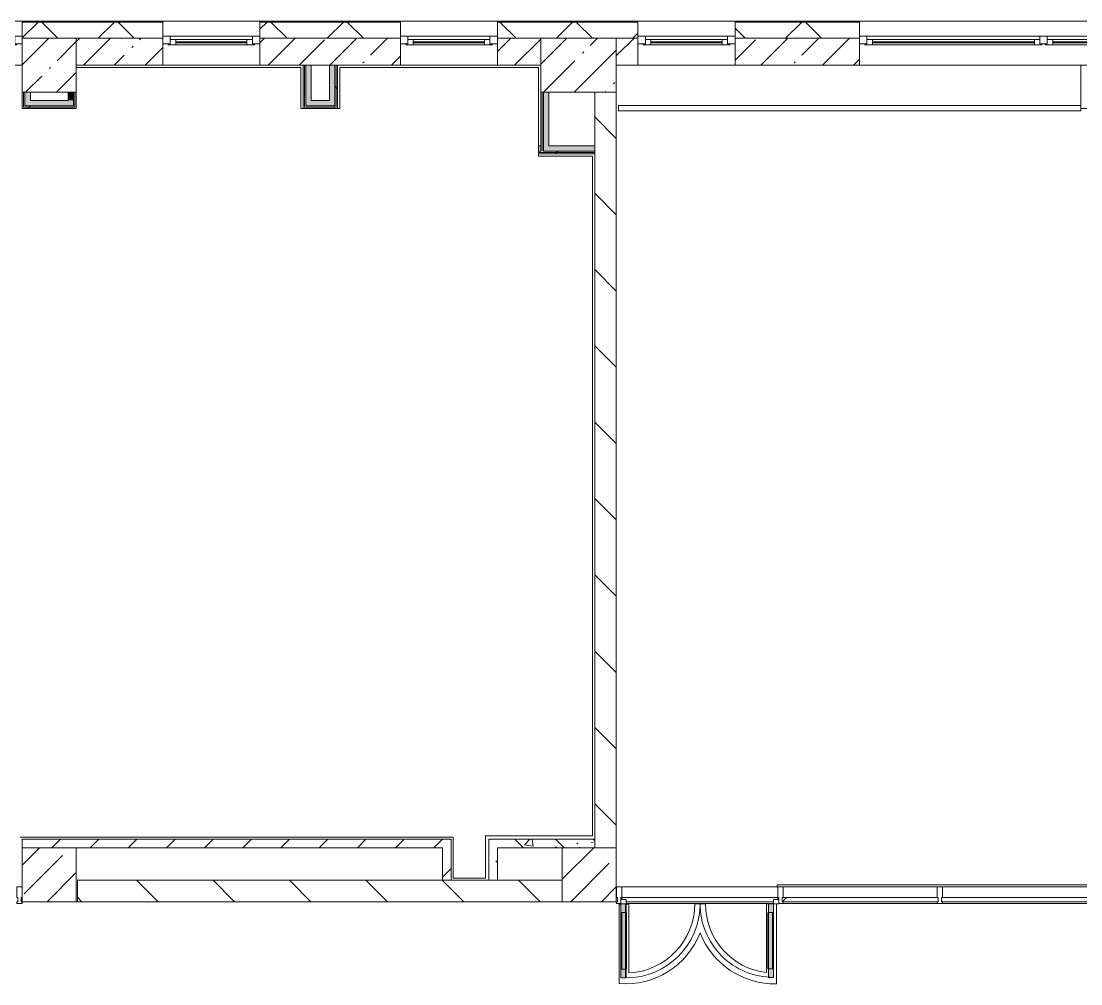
# Model space of a CAD drawing. Header units: millimetres. Extents: x -3245 to 186632, y -8553 to 29000.
# Drawn here: x 165162 to 174973, y 12640 to 21558 of the extents above; entities that cross this region are included whole.
import ezdxf

# ---------------------------------------------------------------- set-up
doc = ezdxf.new("R2010")
doc.units = ezdxf.units.MM
for name, color, linetype, lineweight, true_color in [('A-DETL-GENF-4', 7, 'Continuous', 5, 0xe2e2e2), ('A-DETL-GENF-5', 7, 'Continuous', 5, 0xaaaaaa), ('A-DOOR-2', 7, 'Continuous', 5, 0xaaaaaa), ('A-FLOR-2', 7, 'Continuous', 5, 0xaaaaaa), ('I-WALL-27', 7, 'Continuous', 5, 0xe7e7e7), ('I-WALL-28', 7, 'Continuous', 9, 0xe7e7e7), ('I-WALL-31', 7, 'Continuous', 5, 0x787878)]:
    doc.layers.add(name, color=color, linetype=linetype, lineweight=lineweight, true_color=true_color)
for name, color, linetype, lineweight in [('A-GLAZ-2', 7, 'Continuous', 5), ('A-GLAZ-CURT-3', 7, 'Continuous', 5), ('A-GLAZ-CWMG-4', 7, 'Continuous', 5), ('A-WALL', 7, 'Continuous', 9), ('A-WALL-7', 7, 'Continuous', 5), ('I-WALL-29', 7, 'Continuous', 5), ('S-COLS-2', 7, 'Continuous', 5)]:
    doc.layers.add(name, color=color, linetype=linetype, lineweight=lineweight)
pattern_1 = [(45, (59622.45, 0), (-285.1231, 285.1231), []), (45, (59907.57, 0), (-285.1231, 285.1231), [504.031, -100.806, 16.764, -84.042])]
pattern_2 = [(135, (59622.45, 0), (-353.5534, -353.5534), [])]
pattern_3 = [(135, (59622.45, 0), (-377.1708, -377.1708), [533.4, -88.9, 17.78, -88.9]), (135, (59622.45, 376.94), (-377.1708, -377.1708), []), (50, (59622.45, 0), (637.6445, -55.7866), [66.675, -733.425]), (355, (59622.45, 0), (-123.3494, 668.6992), [53.34, -586.74]), (100.451, (59675.6, -4.65), (514.299, 612.908), [56.665, -623.315]), (46.184, (59622.45, 177.8), (948.7764, -147.1497), [100.012, -1100.137]), (96.636, (59701.5, 165.5), (830.909, 865.997), [84.998, -934.973]), (351.184, (59622.45, 177.8), (830.918, 865.988), [80.01, -880.11]), (21, (59711.35, 133.35), (530.6506, -357.9283), [66.675, -733.425]), (326, (59711.35, 133.35), (216.308, 644.6585), [53.34, -586.74]), (71.451, (59755.6, 103.5), (746.9596, 286.7243), [56.665, -623.315]), (37.5, (59622.45, 0), (10.81053, 295.9426), [16.764, -562.864, 16.764, -578.866, -588.962]), (37.5, (59622.45, 0), (10.81053, 295.9426), [-1175.258, 16.764, -572.198]), (7.5, (59622.45, 0), (233.8692, 350.63175), [16.764, -322.834, 16.764, -549.529, -224.472]), (7.5, (59622.45, 0), (233.8692, 350.63175), [-905.891, 16.764, -207.708]), (327.5, (59424.2, 0), (474.5678, -20.0513), [16.764, -205.486, 16.764, -676.656, -920.115]), (327.5, (59424.2, 0), (474.5678, -20.0513), [-915.67, 16.764, -903.351]), (317.5, (59335.3, 0), (518.4522, 88.9934), [16.764, -272.161, 16.764, -443.738, -653.415]), (317.5, (59335.3, 0), (518.4522, 88.9934), [-749.427, 16.764, -636.651])]
pattern_4 = [(45, (59622.45, 0), (-530.33, 530.33), []), (135, (59622.45, 0), (-530.33, -530.33), [])]
pattern_5 = [(45, (59622.45, 0), (-176.7767, 176.7767), [])]

# ---------------------------------------------------------------- blocks, each defined once
blk = doc.blocks.new('120_Окно_СКБ_1Ст - 120_Окно_СКБ_1Ст 900х2500_h_ с форточкой-22877787-2_4_1_птичка')
at = {"layer": 'A-GLAZ-2'}
for p, q in [((-450, -127), (-450, -57)), ((-450, -57), (-380, -57)), ((450, -57), (-450, -57)), ((-380, -57), (-380, -127)), ((380, -87), (-380, -87)), ((-380, -87), (-380, -127)), ((-330, -137), (-330, -87)), ((330, -137), (330, -87)), ((380, -127), (380, -57)), ((380, -57), (450, -57)), ((380, -127), (380, -87)), ((450, -57), (450, -127)), ((-380, -127), (-450, -127)), ((-450, -127), (-400, -127)), ((-380, -127), (-400, -127)), ((-400, -127), (-400, -137)), ((-400, -137), (400, -137)), ((400, -137), (-400, -137)), ((-330, -107), (330, -107)), ((330, -117), (-330, -117)), ((450, -127), (380, -127)), ((400, -127), (380, -127)), ((400, -127), (450, -127)), ((400, -137), (400, -127))]:
    blk.add_line(p, q, dxfattribs=at)
blk = doc.blocks.new('120_Окно_СКБ_2Ст_Фрамуга сверху - 120_Окно_СКБ_2Ст_2300х2500_h_ ДОО-23103760-2_4_1_птичка')
at = {"layer": 'A-GLAZ-2'}
for p, q in [((-1150, -127), (-1150, -57)), ((-1150, -57), (-1080, -57)), ((1150, -57), (-1150, -57)), ((-1080, -57), (-1080, -127)), ((-1080, -57), (1080, -57)), ((520, -87), (-1080, -87)), ((-1080, -87), (-1080, -127)), ((-1030, -137), (-1030, -87)), ((470, -137), (470, -87)), ((520, -127), (520, -57)), ((520, -57), (590, -57)), ((520, -127), (520, -87)), ((590, -57), (590, -127)), ((1080, -87), (590, -87)), ((590, -87), (590, -127)), ((640, -137), (640, -87)), ((1030, -137), (1030, -87)), ((1080, -127), (1080, -57)), ((1080, -57), (1150, -57)), ((1080, -127), (1080, -87)), ((1150, -57), (1150, -127)), ((-1080, -127), (-1150, -127)), ((-1150, -127), (-1100, -127)), ((-1080, -127), (-1100, -127)), ((-1100, -127), (-1100, -137)), ((-1100, -137), (540, -137)), ((540, -137), (-1100, -137)), ((-1030, -107), (470, -107)), ((470, -117), (-1030, -117)), ((590, -127), (520, -127)), ((540, -127), (520, -127)), ((540, -127), (570, -127)), ((540, -127), (570, -127)), ((540, -137), (540, -127)), ((590, -127), (570, -127)), ((570, -127), (570, -137)), ((570, -137), (1100, -137)), ((1100, -137), (570, -137)), ((640, -107), (1030, -107)), ((1030, -117), (640, -117)), ((1150, -127), (1080, -127)), ((1100, -127), (1080, -127)), ((1100, -127), (1149.8, -127)), ((1100, -137), (1100, -127))]:
    blk.add_line(p, q, dxfattribs=at)
blk = doc.blocks.new('120_Окно_СКБ_2Ст_Фрамуга сверху - 120_Окно_СКБ_2Ст_2300х2500_h_ ДОО-V190-2_4_1_птичка')
at = {"layer": 'A-GLAZ-2'}
for p, q in [((-1150, -127), (-1150, -57)), ((-1150, -57), (-1080, -57)), ((1150, -57), (-1150, -57)), ((-1080, -57), (-1080, -127)), ((-1080, -57), (1080, -57)), ((520, -87), (-1080, -87)), ((-1080, -87), (-1080, -127)), ((-1030, -137), (-1030, -87)), ((470, -137), (470, -87)), ((520, -127), (520, -57)), ((520, -57), (590, -57)), ((520, -127), (520, -87)), ((590, -57), (590, -127)), ((1080, -87), (590, -87)), ((590, -87), (590, -127)), ((640, -137), (640, -87)), ((1030, -137), (1030, -87)), ((1080, -127), (1080, -57)), ((1080, -57), (1150, -57)), ((1080, -127), (1080, -87)), ((1150, -57), (1150, -127)), ((-1080, -127), (-1150, -127)), ((-1150, -127), (-1100, -127)), ((-1080, -127), (-1100, -127)), ((-1100, -127), (-1100, -137)), ((-1100, -137), (540, -137)), ((540, -137), (-1100, -137)), ((-1030, -107), (470, -107)), ((470, -117), (-1030, -117)), ((590, -127), (520, -127)), ((540, -127), (520, -127)), ((540, -127), (570, -127)), ((540, -127), (570, -127)), ((540, -137), (540, -127)), ((590, -127), (570, -127)), ((570, -127), (570, -137)), ((570, -137), (1100, -137)), ((1100, -137), (570, -137)), ((640, -107), (1030, -107)), ((1030, -117), (640, -117)), ((1150, -127), (1080, -127)), ((1100, -127), (1080, -127)), ((1100, -127), (1150, -127)), ((1100, -137), (1100, -127))]:
    blk.add_line(p, q, dxfattribs=at)
blk = doc.blocks.new('BSC_Колонна _Прямоугольная - 500х500-23282986-2_4_1_птичка')
at = {"layer": 'S-COLS-2'}
h = blk.add_hatch(dxfattribs=at)
h.set_pattern_fill('FP_202', color=256, style=0, pattern_type=2)
h.set_pattern_definition([(45, (-105800, -21150), (-285.1231, 285.1231), []), (45, (-105514.88, -21150), (-285.1231, 285.1231), [504.031, -100.806, 16.764, -84.042])])
h.paths.add_polyline_path([(-250, -250), (250, -250), (250, 250), (-250, 250), (-250, -95.3)])
for p, q in [((250, 250), (-250, 250)), ((-250, 250), (-250, -250)), ((250, -250), (250, 250)), ((-250, -250), (250, -250))]:
    blk.add_line(p, q, dxfattribs=at)
blk = doc.blocks.new('BSC_Колонна _Прямоугольная - 700х500-V216-2_4_1_птичка')
at = {"layer": 'S-COLS-2'}
h = blk.add_hatch(dxfattribs=at)
h.set_pattern_fill('FP_214', color=256, style=0, pattern_type=2)
h.set_pattern_definition([(45, (-110700, -21150), (-285.1231, 285.1231), []), (45, (-110414.88, -21150), (-285.1231, 285.1231), [504.031, -100.806, 16.764, -84.042])])
h.paths.add_polyline_path([(-350, -250), (350, -250), (350, 250), (-350, 250)])
for p, q in [((350, 250), (-350, 250)), ((-350, 250), (-350, -250)), ((350, -250), (350, 250)), ((-350, -250), (350, -250))]:
    blk.add_line(p, q, dxfattribs=at)
blk = doc.blocks.new('Прямоугольный импост - Импост структурный с накладкой - 160мм Темный-V261-2_4_1_птичка')
at = {"layer": 'A-GLAZ-CWMG-4'}
for p, q in [((-50, 0), (-50, 17)), ((-50, 17), (0, 17)), ((-40, 0), (-50, 0)), ((-40, -40), (-40, 0)), ((0, 0), (-10, 0)), ((-10, 0), (-10, -40)), ((0, 17), (0, 0)), ((-50, -140), (-50, -40)), ((-50, -40), (-40, -40)), ((-10, -40), (0, -40)), ((0, -40), (0, -140)), ((0, -140), (-50, -140))]:
    blk.add_line(p, q, dxfattribs=at)
blk = doc.blocks.new('Прямоугольный импост - Импост структурный с накладкой - 160мм Темный-32356295-2_4_1_птичка')
at = {"layer": 'A-GLAZ-CWMG-4'}
for p, q in [((-50, 40), (-50, 140)), ((-50, 140), (0, 140)), ((0, 140), (0, 40)), ((-40, 40), (-50, 40)), ((-40, 20), (-40, 40)), ((-10, 40), (-10, 0)), ((0, 40), (-10, 40)), ((-10, 0), (0, 0)), ((0, 0), (0, -17)), ((0, -17), (-36.2, -17))]:
    blk.add_line(p, q, dxfattribs=at)
blk = doc.blocks.new('Системная панель - Стекло - 40мм-32428871-2_4_1_птичка')
at = {"layer": 'A-GLAZ-CURT-3'}
for p, q in [((749.5, 0), (-749.5, 0)), ((-749.5, 0), (-749.5, -40)), ((749.5, -40), (749.5, 0)), ((-749.5, -40), (749.5, -40))]:
    blk.add_line(p, q, dxfattribs=at)
blk = doc.blocks.new('Дверь_Витражная_остекление_ - ВВ-23-32429828-2_4_1_птичка')
at = {"layer": 'A-DETL-GENF-4'}
for points in [[(-682.5, 700), (-682.5, 20), (-637.5, 20), (-637.5, 700)], [(687.5, 705), (687.5, 20), (732.5, 20), (732.5, 705)]]:
    blk.add_hatch(color=256, dxfattribs=at).paths.add_polyline_path(points)
at = {"layer": 'A-DETL-GENF-5'}
for p, q in [((-682.5, 700), (-637.5, 700)), ((-682.5, 700), (-682.5, 20)), ((-637.5, 700), (-682.5, 700)), ((-682.5, 700), (-682.5, 20)), ((-637.5, 700), (-637.5, 20)), ((-637.5, 20), (-637.5, 700)), ((732.5, 705), (687.5, 705)), ((687.5, 705), (687.5, 20)), ((732.5, 705), (687.5, 705)), ((687.5, 705), (687.5, 20)), ((732.5, 705), (732.5, 20)), ((732.5, 20), (732.5, 705)), ((-682.5, 620), (-637.5, 620)), ((-672.5, 620), (-672.5, 100)), ((-628.5, 620), (-628.5, 100)), ((678.5, 625), (678.5, 100)), ((732.5, 625), (687.5, 625)), ((722.5, 625), (722.5, 100)), ((-682.5, 100), (-637.5, 100)), ((732.5, 100), (687.5, 100)), ((-637.5, 20), (-682.5, 20)), ((-682.5, 20), (-637.5, 20))]:
    blk.add_line(p, q, dxfattribs=at)
at = {"layer": 'A-DOOR-2'}
for p, q in [((-682.5, 700), (-682.5, 20)), ((682.5, 705), (682.5, 20)), ((-682.5, 20), (-732.5, 20)), ((-732.5, 20), (-732.5, -20)), ((-682.5, -20), (-682.5, 20)), ((732.5, 20), (682.5, 20)), ((682.5, 20), (682.5, -20)), ((732.5, -20), (732.5, 20)), ((-732.5, -20), (-682.5, -20)), ((682.5, -20), (732.5, -20))]:
    blk.add_line(p, q, dxfattribs=at)
for centre, radius, start, end in [((-682.5, 20), 680, 360, 90), ((682.5, 20), 685, 90, 180)]:
    blk.add_arc(centre, radius, start, end, dxfattribs=at)
blk = doc.blocks.new('Прямоугольный импост - Импост структурный с накладкой - 160мм Темный-32428730-2_4_1_птичка')
at = {"layer": 'A-GLAZ-CWMG-4'}
for p, q in [((111100.5, 13540), (112545.5, 13540)), ((111100.5, 13420), (111100.5, 13440)), ((111100.5, 13440), (112545.5, 13440)), ((111140.5, 13400), (112505.5, 13400)), ((111140.5, 13383), (112505.5, 13383)), ((112545.5, 13440), (112545.5, 13420))]:
    blk.add_line(p, q, dxfattribs=at)
blk = doc.blocks.new('Прямоугольный импост - Импост структурный с накладкой - 160мм Темный-32428868-2_4_1_птичка')
at = {"layer": 'A-GLAZ-CWMG-4'}
for p, q in [((114070.5, 13540), (115549.5, 13540)), ((114070.5, 13383), (115549.5, 13383))]:
    blk.add_line(p, q, dxfattribs=at)
blk = doc.blocks.new('Системная панель - Стекло - 40мм-32428872-2_4_1_птичка')
at = {"layer": 'A-GLAZ-CURT-3'}
h = blk.add_hatch(dxfattribs=at)
h.set_pattern_fill('FP_232', color=256, style=0, pattern_type=2)
h.set_pattern_definition([(225, (113808, 12900), (1414.214, -1414.214), [1000, -3000]), (225, (114808, 13400), (1414.214, -1414.214), [3000, -1000]), (225, (112808, 13900), (1414.214, -1414.214), [1000, -3000])])
h.paths.add_polyline_path([(-722.5, 0), (-722.5, -40), (722.5, -40), (722.5, 0), (-561.3, 0)])
for p, q in [((722.5, 0), (-722.5, 0)), ((-722.5, 0), (-722.5, -40)), ((722.5, -40), (722.5, 0)), ((-722.5, -40), (722.5, -40))]:
    blk.add_line(p, q, dxfattribs=at)
blk = doc.blocks.new('Прямоугольный импост - Импост структурный с накладкой - 160мм Темный-32428869-2_4_1_птичка')
at = {"layer": 'A-GLAZ-CWMG-4'}
for p, q in [((112595.5, 13540), (114020.5, 13540)), ((112595.5, 13383), (114020.5, 13383))]:
    blk.add_line(p, q, dxfattribs=at)
blk = doc.blocks.new('Прямоугольный импост - Импост структурный с накладкой - 160мм Темный-32356291-2_4_1_птичка')
at = {"layer": 'A-GLAZ-CWMG-4'}
for p, q in [((-25, 40), (-25, 140)), ((-25, 140), (25, 140)), ((25, 140), (25, 40)), ((-15, 40), (-25, 40)), ((-25, -17), (-25, 0)), ((-25, 0), (-15, 0)), ((-15, 0), (-15, 40)), ((15, 40), (15, 20)), ((25, 40), (15, 40)), ((15, -17), (-25, -17))]:
    blk.add_line(p, q, dxfattribs=at)
blk = doc.blocks.new('Прямоугольный импост - Импост структурный с накладкой - 160мм Темный-30755836-2_4_1_птичка')
at = {"layer": 'A-GLAZ-CWMG-4'}
for p, q in [((-25, 40), (-25, 140)), ((-25, 140), (25, 140)), ((25, 140), (25, 40)), ((-15, 40), (-25, 40)), ((-25, -17), (-25, 0)), ((-25, 0), (-15, 0)), ((-15, 0), (-15, 40)), ((15, 40), (15, 0)), ((25, 40), (15, 40)), ((15, 0), (25, 0)), ((25, 0), (25, -17)), ((25, -17), (-25, -17))]:
    blk.add_line(p, q, dxfattribs=at)

msp = doc.modelspace()

# ---------------------------------------------------------------- hatches: boundary and pattern name
at = {"layer": 'A-WALL-7'}
h = msp.add_hatch(dxfattribs=at)
h.set_pattern_fill('FP_123', color=256, style=0, pattern_type=2)
h.set_pattern_definition([(45, (59622.45, 0), (-353.5534, 353.5534), []), (135, (59622.45, 0), (-353.5534, -353.5534), [])])
h.paths.add_polyline_path([(184852.4, 21400), (184852.4, 21550), (179772.7, 21550), (179772.7, 21400), (184702.4, 21400)])
h.paths.add_polyline_path([(178872.7, 21400), (178872.7, 21550), (177522.9, 21550), (177522.9, 21400), (178129.3, 21400)])
h.paths.add_polyline_path([(166071.6, 21400), (166472.9, 21400), (166472.9, 21550), (165172.7, 21550), (165172.7, 21400), (165672.4, 21400)])
h.paths.add_polyline_path([(168672.9, 21400), (168672.9, 21550), (167372.9, 21550), (167372.9, 21400), (167926.6, 21400)])
h.paths.add_polyline_path([(169572.9, 21400), (170872.4, 21400), (170872.4, 21550), (169572.9, 21550)])
h.paths.add_polyline_path([(175722.9, 21400), (176622.9, 21400), (176622.9, 21550), (175222.9, 21550), (175222.9, 21400), (175346.8, 21400)])
h.paths.add_polyline_path([(171772.4, 21400), (172922.9, 21400), (172922.9, 21550), (171772.4, 21550)])
h.paths.add_polyline_path([(159578.9, 21400), (160772.4, 21400), (160772.4, 21550), (156232.4, 21550), (156232.4, 21400), (158651.4, 21400)])
h.paths.add_polyline_path([(161672.4, 21400), (162872.7, 21400), (162872.7, 21550), (161672.4, 21550)])
h.paths.add_polyline_path([(152932.4, 21400), (152932.4, 21550), (152682.4, 21550), (152682.4, 21400)])
at = {"layer": 'I-WALL-27'}
msp.add_hatch(color=256, dxfattribs=at).paths.add_polyline_path([(170047.4, 20404), (170047.4, 20900), (169997.4, 20900), (169997.4, 20404)])
at = {"layer": 'I-WALL-28'}
for points in [[(167847.4, 20774), (167847.4, 21150), (167797.4, 21150), (167797.4, 20774)], [(168067.4, 20824), (168067.4, 21150), (168017.4, 21150), (168017.4, 20824)], [(165247.4, 20774), (165247.4, 20900), (165197.4, 20900), (165197.4, 20774)], [(165647.4, 20824), (165647.4, 20900), (165597.4, 20900), (165597.4, 20824)], [(165247.4, 20774), (165647.4, 20774), (165647.4, 20824), (165247.4, 20824)], [(167847.4, 20774), (168067.4, 20774), (168067.4, 20824), (167847.4, 20824)]]:
    msp.add_hatch(color=256, dxfattribs=at).paths.add_polyline_path(points)
h = msp.add_hatch(color=256, dxfattribs=at)
h.paths.add_polyline_path([(169972.4, 20354), (169972.4, 20404), (169952.4, 20404), (169952.4, 20354)])
h.paths.add_polyline_path([(170472.4, 20354), (170472.4, 20404), (169997.4, 20404), (169997.4, 20354)])
at = {"layer": 'I-WALL-29'}
h = msp.add_hatch(dxfattribs=at)
h.set_pattern_fill('FP_131', color=256, style=0, pattern_type=2)
h.set_pattern_definition(pattern_1)
h.paths.add_polyline_path([(171772.4, 21150), (172922.9, 21150), (172922.9, 21400), (171772.4, 21400)])
h.paths.add_polyline_path([(175722.9, 21150), (176622.9, 21150), (176622.9, 21400), (175722.9, 21400), (175722.9, 21239.3)])
h.paths.add_polyline_path([(180832.4, 21150), (180832.4, 21400), (180472.4, 21400), (180472.4, 21150)])
h.paths.add_polyline_path([(178137.9, 21150), (178872.7, 21150), (178872.7, 21400), (177522.9, 21400), (177522.9, 21150), (178129.3, 21150)])
h.paths.add_polyline_path([(160759.9, 21150), (160772.4, 21150), (160772.4, 21400), (160422.4, 21400), (160422.4, 21150), (160747.4, 21150)])
h.paths.add_polyline_path([(162361.5, 21150), (162872.7, 21150), (162872.7, 21400), (161672.4, 21400), (161672.4, 21150)])
h.paths.add_polyline_path([(165672.4, 21150), (166472.9, 21150), (166472.9, 21400), (165672.4, 21400)])
h.paths.add_polyline_path([(167926.6, 21150), (168672.9, 21150), (168672.9, 21400), (167372.9, 21400), (167372.9, 21150), (167847.4, 21150)])
h.paths.add_polyline_path([(170872.4, 21150), (170872.4, 21400), (170672.4, 21400), (170672.4, 21150), (170709.2, 21150)])
h.paths.add_polyline_path([(169972.4, 21150), (169972.4, 21400), (169572.9, 21400), (169572.9, 21150), (169781.6, 21150)])
h = msp.add_hatch(dxfattribs=at)
h.set_pattern_fill('FP_227', color=256, style=0, pattern_type=2)
h.set_pattern_definition(pattern_4)
h.paths.add_polyline_path([(168067.4, 20774), (168079.9, 20774), (168079.9, 21150), (168067.4, 21150), (168067.4, 20824)])
h = msp.add_hatch(dxfattribs=at)
h.set_pattern_fill('FP_227', color=256, style=0, pattern_type=2)
h.set_pattern_definition(pattern_4)
h.paths.add_polyline_path([(168092.4, 20761.5), (168092.4, 21150), (168079.9, 21150), (168079.9, 20761.5)])
h = msp.add_hatch(dxfattribs=at)
h.set_pattern_fill('FP_134', color=256, style=0, pattern_type=2)
h.set_pattern_definition(pattern_2)
h.paths.add_polyline_path([(170672.4, 13900), (170672.4, 20900), (170472.4, 20900), (170472.4, 13900)])
h = msp.add_hatch(dxfattribs=at)
h.set_pattern_fill('FP_227', color=256, style=0, pattern_type=2)
h.set_pattern_definition(pattern_4)
h.paths.add_polyline_path([(165184.9, 20749), (165672.4, 20749), (165672.4, 20761.5), (165184.9, 20761.5)])
h = msp.add_hatch(dxfattribs=at)
h.set_pattern_fill('FP_227', color=256, style=0, pattern_type=2)
h.set_pattern_definition(pattern_4)
h.paths.add_polyline_path([(165197.4, 20761.5), (165659.9, 20761.5), (165659.9, 20774), (165197.4, 20774)])
h = msp.add_hatch(dxfattribs=at)
h.set_pattern_fill('FP_227', color=256, style=0, pattern_type=2)
h.set_pattern_definition(pattern_4)
h.paths.add_polyline_path([(170472.4, 20341.5), (170472.4, 20354), (169952.4, 20354), (169952.4, 20341.5)])
h = msp.add_hatch(dxfattribs=at)
h.set_pattern_fill('FP_227', color=256, style=0, pattern_type=2)
h.set_pattern_definition(pattern_4)
h.paths.add_polyline_path([(170472.4, 20329), (170472.4, 20341.5), (169952.4, 20341.5), (169952.4, 20329)])
h = msp.add_hatch(dxfattribs=at)
h.set_pattern_fill('FP_135', color=256, style=0, pattern_type=2)
h.set_pattern_definition(pattern_5)
h.paths.add_polyline_path([(169142.4, 13900), (169142.4, 13980), (165172.4, 13980), (165172.4, 13900), (169062.4, 13900)])
h = msp.add_hatch(dxfattribs=at)
h.set_pattern_fill('FP_135', color=256, style=0, pattern_type=2)
h.set_pattern_definition(pattern_5)
h.paths.add_polyline_path([(169142.4, 13600), (169142.4, 13900), (169062.4, 13900), (169062.4, 13600)])
h = msp.add_hatch(dxfattribs=at)
h.set_pattern_fill('FP_134', color=256, style=0, pattern_type=2)
h.set_pattern_definition(pattern_2)
h.paths.add_polyline_path([(170172.4, 13400), (170172.4, 13600), (165682.4, 13600), (165682.4, 13400), (169781.6, 13400)])
at = {"layer": 'I-WALL-31'}
h = msp.add_hatch(dxfattribs=at)
h.set_pattern_fill('FP_142', color=256, style=0, pattern_type=2)
h.set_pattern_definition(pattern_3)
h.paths.add_polyline_path([(169572.4, 13600), (169572.4, 13980), (169492.4, 13980), (169492.4, 13600)])
h = msp.add_hatch(dxfattribs=at)
h.set_pattern_fill('FP_142', color=256, style=0, pattern_type=2)
h.set_pattern_definition(pattern_3)
h.paths.add_polyline_path([(170472.4, 13900), (170472.4, 13980), (169572.4, 13980), (169572.4, 13900), (169781.6, 13900)])
at = {"layer": 'S-COLS-2'}
h = msp.add_hatch(dxfattribs=at)
h.set_pattern_fill('FP_131', color=256, style=0, pattern_type=2)
h.set_pattern_definition(pattern_1)
h.paths.add_polyline_path([(165672.4, 13400), (165672.4, 13900), (165172.4, 13900), (165172.4, 13400)])
h = msp.add_hatch(dxfattribs=at)
h.set_pattern_fill('FP_131', color=256, style=0, pattern_type=2)
h.set_pattern_definition(pattern_1)
h.paths.add_polyline_path([(170172.4, 13400), (170672.4, 13400), (170672.4, 13900), (170172.4, 13900), (170172.4, 13534.8)])

# ---------------------------------------------------------------- linework, layer by layer
at = {"layer": 'A-FLOR-2'}
for p, q in [((167751.4, 21130), (165672.4, 21130)), ((167751.4, 20748), (167751.4, 21130)), ((169951.4, 21130), (168113.4, 21130)), ((168113.4, 21130), (168113.4, 20748)), ((169951.4, 20308), (169951.4, 21130)), ((168113.4, 20748), (167751.4, 20748)), ((170451.4, 20308), (169951.4, 20308)), ((170451.4, 14011), (170451.4, 20308)), ((165152.4, 14000), (169162.4, 14000)), ((169162.4, 14000), (169162.4, 13620)), ((169461.4, 13620), (169461.4, 14011)), ((169461.4, 14011), (170451.4, 14011)), ((169162.4, 13620), (169461.4, 13620)), ((172162.4, 13540), (172162.4, 13557)), ((172162.4, 13557), (175222.4, 13557)), ((165682.4, 13400), (165672.4, 13400)), ((170672.4, 13400.5), (170683.3, 13400.5)), ((170709.2, 13378.5), (170698.3, 13378.5)), ((170698.3, 13378.5), (170698.3, 12642.4)), ((170787.7, 13378.5), (170757.9, 13378.5)), ((170787.7, 12740.7), (170787.7, 13378.5)), ((171497.9, 13380), (171397.9, 13380)), ((172127.9, 13381.5), (172063.2, 13381.5)), ((172063.2, 13381.5), (172063.2, 12744.4)), ((172155.6, 12640.2), (172155.6, 13380))]:
    msp.add_line(p, q, dxfattribs=at)
for centre, radius, start, end in [((170757.9, 13380), 640, 272.66078, 0), ((172137.9, 13380), 640, 180, 263.29215), ((170757.9, 13380), 740, 265.37807, 338.81722), ((172137.9, 13380), 740, 201.18278, 271.36364)]:
    msp.add_arc(centre, radius, start, end, dxfattribs=at)
at = {"layer": 'A-WALL'}
for p, q in [((166472.9, 21553), (165172.7, 21553)), ((166472.9, 21550), (165172.7, 21550)), ((168672.9, 21553), (167372.9, 21553)), ((168672.9, 21550), (167372.9, 21550)), ((170872.4, 21553), (169572.9, 21553)), ((170872.4, 21550), (169572.9, 21550)), ((172922.9, 21553), (171772.4, 21553)), ((172922.9, 21550), (171772.4, 21550)), ((166472.9, 21400), (165672.4, 21400)), ((168672.9, 21400), (167372.9, 21400)), ((169972.4, 21400), (169572.9, 21400)), ((170872.4, 21400), (170672.4, 21400)), ((172922.9, 21400), (171772.4, 21400)), ((167847.4, 21150), (167772.4, 21150)), ((167784.9, 20761.5), (167784.9, 21150)), ((167797.4, 20774), (167797.4, 21150)), ((168092.4, 21150), (168017.4, 21150)), ((168067.4, 21150), (168067.4, 20774)), ((168079.9, 21150), (168079.9, 20761.5)), ((165184.9, 20761.5), (165184.9, 20900)), ((165197.4, 20774), (165197.4, 20900)), ((165647.4, 20900), (165647.4, 20774)), ((165659.9, 20900), (165659.9, 20761.5)), ((169984.9, 20900), (169984.9, 20354)), ((169997.4, 20900), (169997.4, 20354)), ((165659.9, 20761.5), (165184.9, 20761.5)), ((165647.4, 20774), (165197.4, 20774)), ((168079.9, 20761.5), (167784.9, 20761.5)), ((168067.4, 20774), (167797.4, 20774)), ((169972.4, 20354), (169952.4, 20354)), ((170472.4, 20341.5), (169952.4, 20341.5)), ((169972.4, 20404), (169972.4, 20354)), ((170472.4, 20354), (169997.4, 20354)), ((170472.4, 13900), (170472.4, 13980)), ((169062.4, 13600), (169142.4, 13600))]:
    msp.add_line(p, q, dxfattribs=at)
at = {"layer": 'A-WALL-7'}
for p, q in [((169572.9, 21558), (156232.4, 21558)), ((165172.7, 21558), (165172.7, 21400)), ((166472.9, 21400), (166472.9, 21558)), ((167372.9, 21558), (167372.9, 21400)), ((168672.9, 21400), (168672.9, 21558)), ((179772.7, 21558), (169572.9, 21558)), ((169572.9, 21558), (169572.9, 21400)), ((170872.4, 21400), (170872.4, 21558)), ((171772.4, 21558), (171772.4, 21400)), ((172922.9, 21400), (172922.9, 21558))]:
    msp.add_line(p, q, dxfattribs=at)
at = {"layer": 'I-WALL-29'}
for p, q in [((166472.9, 21150), (166472.9, 21400)), ((167372.9, 21400), (167372.9, 21150)), ((168672.9, 21150), (168672.9, 21400)), ((169572.9, 21400), (169572.9, 21150)), ((170872.4, 21150), (170872.4, 21400)), ((171772.4, 21400), (171772.4, 21150)), ((172922.9, 21150), (172922.9, 21400)), ((165172.4, 21150), (160772.4, 21150)), ((167772.4, 21150), (165672.4, 21150)), ((167772.4, 21150), (167772.4, 20749)), ((167847.4, 21150), (168017.4, 21150)), ((167847.4, 20824), (167847.4, 21150)), ((168017.4, 21150), (168017.4, 20824)), ((169972.4, 21150), (168092.4, 21150)), ((168092.4, 20749), (168092.4, 21150)), ((175222.9, 21150), (170672.4, 21150)), ((174972.9, 21150), (174972.9, 20728)), ((165172.4, 20900), (165172.4, 20749)), ((165247.4, 20824), (165247.4, 20900)), ((165597.4, 20900), (165597.4, 20824)), ((165672.4, 20749), (165672.4, 20900)), ((169972.4, 20900), (169972.4, 20404)), ((170047.4, 20404), (170047.4, 20900)), ((170472.4, 20900), (170472.4, 13980)), ((170672.4, 13900), (170672.4, 20900)), ((165597.4, 20824), (165247.4, 20824)), ((168017.4, 20824), (167847.4, 20824)), ((165172.4, 20749), (165672.4, 20749)), ((167772.4, 20749), (168092.4, 20749)), ((170693.4, 20778), (174972.9, 20778)), ((170693.4, 20778), (170693.4, 20728)), ((174972.9, 20728), (170693.4, 20728)), ((174972.9, 20749), (175722.9, 20749)), ((169972.4, 20404), (169952.4, 20404)), ((169952.4, 20404), (169952.4, 20329)), ((169952.4, 20329), (170472.4, 20329)), ((170472.4, 20404), (170047.4, 20404)), ((169142.4, 13980), (165172.4, 13980)), ((165172.4, 13980), (165172.4, 13900)), ((169142.4, 13600), (169142.4, 13980)), ((169492.4, 13980), (169492.4, 13600)), ((170472.4, 13980), (169492.4, 13980)), ((165172.4, 13900), (169062.4, 13900)), ((169062.4, 13900), (169062.4, 13600)), ((169572.4, 13600), (169572.4, 13900)), ((169572.4, 13900), (170672.4, 13900)), ((169062.4, 13600), (165682.4, 13600)), ((165682.4, 13600), (165682.4, 13400)), ((170172.4, 13600), (169142.4, 13600)), ((170172.4, 13400), (170172.4, 13600)), ((165682.4, 13400), (170172.4, 13400))]:
    msp.add_line(p, q, dxfattribs=at)
at = {"layer": 'S-COLS-2'}
for p, q in [((165672.4, 13900), (165172.4, 13900)), ((165172.4, 13900), (165172.4, 13400)), ((165672.4, 13400), (165672.4, 13900)), ((170472.4, 13900), (170172.4, 13900)), ((170172.4, 13900), (170172.4, 13600)), ((170672.4, 13900), (170472.4, 13900)), ((170672.4, 13400), (170672.4, 13900)), ((170172.4, 13600), (170172.4, 13400)), ((165172.4, 13400), (165672.4, 13400)), ((170172.4, 13400), (170672.4, 13400))]:
    msp.add_line(p, q, dxfattribs=at)

# ---------------------------------------------------------------- block references
at = {"layer": 'A-DOOR-2', "rotation": 180}
msp.add_blockref('Дверь_Витражная_остекление_ - ВВ-23-32429828-2_4_1_птичка', (171445.4, 13400), dxfattribs=at)
at = {"layer": 'A-GLAZ-2'}
for name, p in [('120_Окно_СКБ_2Ст_Фрамуга сверху - 120_Окно_СКБ_2Ст_2300х2500_h_ ДОО-23103760-2_4_1_птичка', (164022.7, 21475)), ('120_Окно_СКБ_1Ст - 120_Окно_СКБ_1Ст 900х2500_h_ с форточкой-22877787-2_4_1_птичка', (166922.9, 21475)), ('120_Окно_СКБ_1Ст - 120_Окно_СКБ_1Ст 900х2500_h_ с форточкой-22877787-2_4_1_птичка', (169122.9, 21475)), ('120_Окно_СКБ_1Ст - 120_Окно_СКБ_1Ст 900х2500_h_ с форточкой-22877787-2_4_1_птичка', (171322.4, 21475)), ('120_Окно_СКБ_2Ст_Фрамуга сверху - 120_Окно_СКБ_2Ст_2300х2500_h_ ДОО-V190-2_4_1_птичка', (174072.9, 21475))]:
    msp.add_blockref(name, p, dxfattribs=at)
at = {"layer": 'A-GLAZ-CURT-3', "rotation": 180}
for name, p in [('Системная панель - Стекло - 40мм-32428872-2_4_1_птичка', (172930.4, 13400)), ('Системная панель - Стекло - 40мм-32428871-2_4_1_птичка', (174432.4, 13400))]:
    msp.add_blockref(name, p, dxfattribs=at)
at = {"layer": 'A-GLAZ-CWMG-4', "extrusion": (0, 0, -1), "rotation": 180}
msp.add_blockref('Прямоугольный импост - Импост структурный с накладкой - 160мм Темный-V261-2_4_1_птичка', (-165172.4, 13400), dxfattribs=at)
at = {"layer": 'A-GLAZ-CWMG-4', "extrusion": (0, 0, -1)}
for name, p in [('Прямоугольный импост - Импост структурный с накладкой - 160мм Темный-32356295-2_4_1_птичка', (-170672.9, 13400)), ('Прямоугольный импост - Импост структурный с накладкой - 160мм Темный-32356291-2_4_1_птичка', (-172192.9, 13400)), ('Прямоугольный импост - Импост структурный с накладкой - 160мм Темный-30755836-2_4_1_птичка', (-173667.9, 13400))]:
    msp.add_blockref(name, p, dxfattribs=at)
at = {"layer": 'A-GLAZ-CWMG-4'}
for name in ['Прямоугольный импост - Импост структурный с накладкой - 160мм Темный-32428730-2_4_1_птичка', 'Прямоугольный импост - Импост структурный с накладкой - 160мм Темный-32428869-2_4_1_птичка', 'Прямоугольный импост - Импост структурный с накладкой - 160мм Темный-32428868-2_4_1_птичка']:
    msp.add_blockref(name, (59622.4, 0), dxfattribs=at)
at = {"layer": 'S-COLS-2'}
for name, p in [('BSC_Колонна _Прямоугольная - 500х500-23282986-2_4_1_птичка', (165422.4, 21150)), ('BSC_Колонна _Прямоугольная - 700х500-V216-2_4_1_птичка', (170322.4, 21150))]:
    msp.add_blockref(name, p, dxfattribs=at)

doc.saveas('drawing.dxf')
